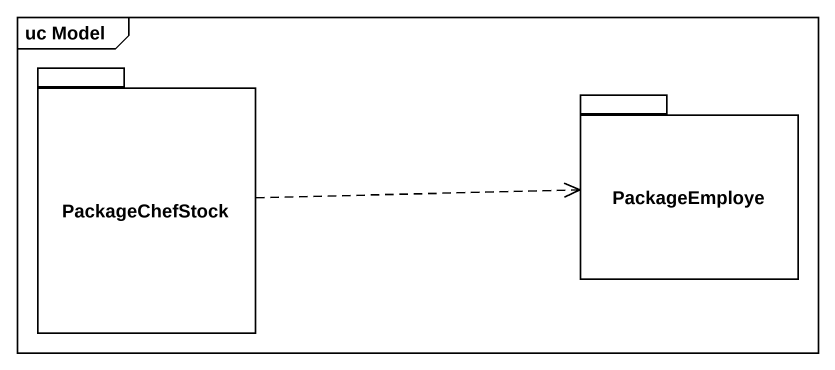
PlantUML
@startuml
mainframe uc Model
package PackageChefStock {
}
package PackageEmploye {
}
PackageChefStock .right.> PackageEmploye
@enduml
